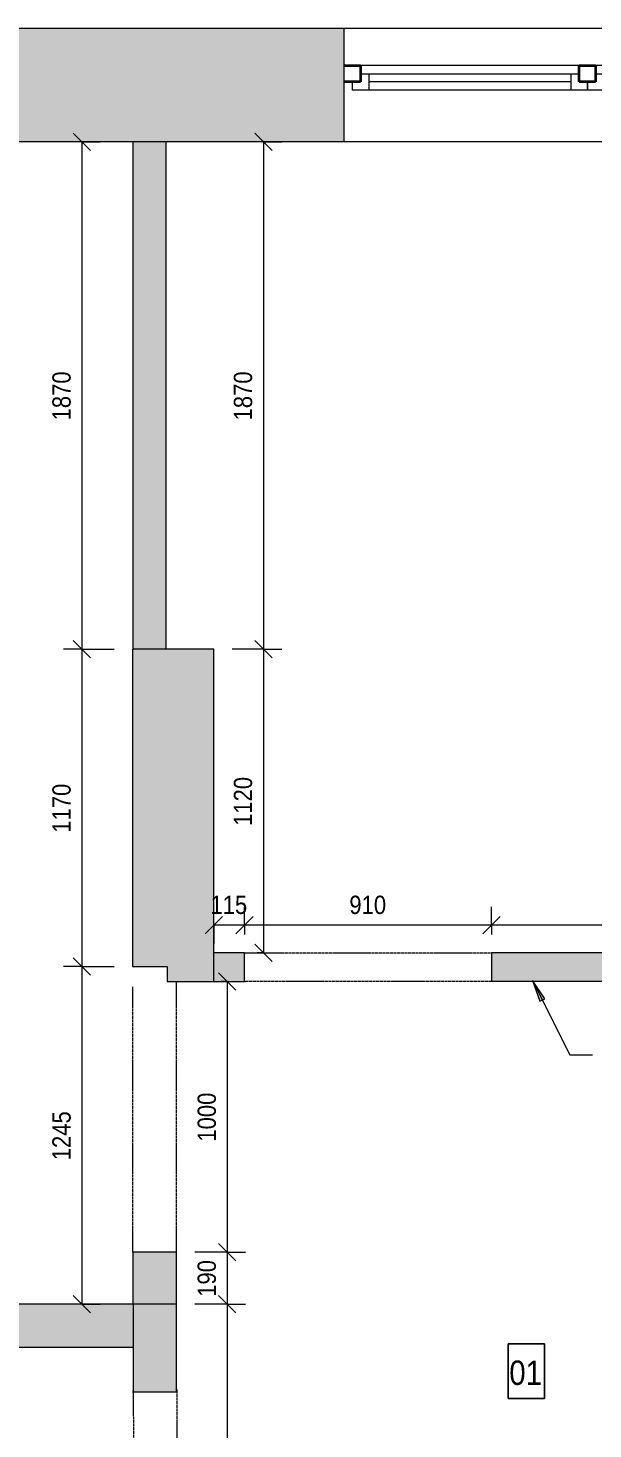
# Model space of a CAD drawing. Header units: millimetres. Extents: x 14838 to 30347, y -17371 to -9527.
# Drawn here: x 21914 to 23996, y -14692 to -9527 of the extents above; entities that cross this region are included whole.
import ezdxf

# ---------------------------------------------------------------- set-up
doc = ezdxf.new("R2010")
doc.units = ezdxf.units.MM
doc.linetypes.add('ADSK_Штрих_ш3 п1_5', pattern=[4.5, 3, -1.5])
for name, color, linetype, lineweight in [('_ Окна', 7, 'Continuous', 35), ('Аннотация', 7, 'Continuous', 9), ('Линии разделители', 7, 'Continuous', 9), ('Марки помещений', 7, 'Continuous', 18), ('Окна', 7, 'Continuous', 20), ('Размеры', 7, 'Continuous', 9), ('Размеры-45', 7, 'Continuous', 9), ('Стены внутренние', 7, 'Continuous', 20)]:
    doc.layers.add(name, color=color, linetype=linetype, lineweight=lineweight)
doc.layers.add('Линии', color=94, linetype='Continuous', lineweight=9, true_color=0x00a600)
doc.styles.add('Century Gothic', font='GOTHIC.TTF', dxfattribs={"width": 0.9, "height": 67.5})
doc.styles.add('Century Gothic_1', font='GOTHIC.TTF', dxfattribs={"width": 0.9, "height": 90})
doc.dimstyles.new('GOT_1_5_округ_до_5', dxfattribs={"dimscale": 304.8, "dimtxt": 70.481358, "dimasz": 0.20876, "dimexe": 0.221457, "dimexo": 0.221457, "dimgap": 0.073819, "dimtad": 1, "dimdec": 0, "dimrnd": 5, "dimdsep": 46, "dimtxsty": 'Century Gothic', "dimblk1": 'OBLIQUE', "dimblk2": 'OBLIQUE', "dimsah": 1, "dimcen": 0.09, "dimazin": 0, "dimtfac": 1, "dimtdec": 4, "dimtix": 1, "dimtmove": 0, "dimatfit": 3, "dimfxl": 1, "dimtvp": 1, "dimtolj": 1, "dimtzin": 0, "dimarcsym": 2})

# ---------------------------------------------------------------- blocks, each defined once
blk = doc.blocks.new('w3 - w3 2-6168632-03_План демонтажа')
at = {"layer": '_ Окна', "lineweight": 9}
for p, q in [((-1100, 18.8), (-1040, 18.8)), ((-1100, -11.2), (-1100, 18.8)), ((-1040, 18.8), (-1040, -41.2)), ((-293.7, 18.8), (-233.7, 18.8)), ((-293.7, -41.2), (-293.7, 18.8)), ((-233.7, 18.8), (-233.7, -11.2)), ((-233.7, 18.8), (-173.7, 18.8)), ((-233.7, -11.2), (-233.7, 18.8)), ((-173.7, 18.8), (-173.7, -41.2)), ((602.7, 18.8), (662.7, 18.8)), ((602.7, -41.2), (602.7, 18.8)), ((662.7, 18.8), (722.7, 18.8)), ((662.7, -11.2), (662.7, 18.8)), ((662.7, 18.8), (662.7, -11.2)), ((722.7, 18.8), (722.7, -41.2)), ((1469, 18.8), (1529, 18.8)), ((1469, -41.2), (1469, 18.8)), ((1529, 18.8), (1529, -11.2)), ((-1070, -11.2), (-1100, -11.2)), ((-1070, -41.2), (-1070, -11.2)), ((-1040, -41.2), (-1070, -41.2)), ((-263.7, -41.2), (-293.7, -41.2)), ((-263.7, -11.2), (-263.7, -41.2)), ((-233.7, -11.2), (-263.7, -11.2)), ((-203.7, -11.2), (-233.7, -11.2)), ((-203.7, -41.2), (-203.7, -11.2)), ((-173.7, -41.2), (-203.7, -41.2)), ((632.7, -41.2), (602.7, -41.2)), ((632.7, -11.2), (632.7, -41.2)), ((662.7, -11.2), (632.7, -11.2)), ((692.7, -11.2), (662.7, -11.2)), ((692.7, -41.2), (692.7, -11.2)), ((722.7, -41.2), (692.7, -41.2)), ((1499, -41.2), (1469, -41.2)), ((1499, -11.2), (1499, -41.2)), ((1529, -11.2), (1499, -11.2))]:
    blk.add_line(p, q, dxfattribs=at)
at = {"layer": '_ Окна'}
for p, q in [((-1130, -11.2), (-1070, -11.2)), ((-1070, -11.2), (-1070, -71.2)), ((-263.7, -11.2), (-203.7, -11.2)), ((-263.7, -71.2), (-263.7, -11.2)), ((-203.7, -11.2), (-203.7, -71.2)), ((632.7, -11.2), (692.7, -11.2)), ((632.7, -71.2), (632.7, -11.2)), ((692.7, -11.2), (692.7, -71.2)), ((1499, -71.2), (1499, -11.2)), ((1499, -11.2), (1559, -11.2)), ((-1070, -71.2), (-1130, -71.2)), ((-203.7, -71.2), (-263.7, -71.2)), ((692.7, -71.2), (632.7, -71.2)), ((1559, -71.2), (1499, -71.2))]:
    blk.add_line(p, q, dxfattribs=at)
at = {"layer": 'Окна', "lineweight": 9}
for p, q in [((-1040, 18.8), (-293.7, 18.8)), ((-173.7, 18.8), (602.7, 18.8)), ((722.7, 18.8), (1469, 18.8)), ((-293.7, -41.2), (-1040, -41.2)), ((602.7, -41.2), (-173.7, -41.2)), ((1469, -41.2), (722.7, -41.2))]:
    blk.add_line(p, q, dxfattribs=at)
at = {"layer": 'Окна'}
for p, q in [((-1040, -11.2), (-293.7, -11.2)), ((-173.7, -11.2), (602.7, -11.2)), ((722.7, -11.2), (1469, -11.2)), ((-1070, -71.2), (-263.7, -71.2)), ((-203.7, -71.2), (632.7, -71.2)), ((692.7, -71.2), (1499, -71.2))]:
    blk.add_line(p, q, dxfattribs=at)
blk = doc.blocks.new('DIMBLOCK1-03_План демонтажа')
at = {"layer": 'Размеры-45'}
for p, q in [((23622.8, -12835), (23622.8, -12767.5)), ((26241.8, -12835), (23622.8, -12835)), ((23622.8, -12835), (23622.8, -12869.6)), ((26241.8, -12835), (26241.8, -12812.5)), ((26241.8, -12835), (26241.8, -12902.5))]:
    blk.add_line(p, q, dxfattribs=at)
at = {"layer": 'Размеры-45', "lineweight": 18}
for p, q in [((23622.8, -12835), (23654.6, -12803.2)), ((26241.8, -12835), (26273.6, -12803.2)), ((23622.8, -12835), (23591, -12866.8)), ((26241.8, -12835), (26210, -12866.8))]:
    blk.add_line(p, q, dxfattribs=at)
at = {"layer": 'Размеры-45', "color": 0, "insert": (24840.6, -12726), "char_height": 67.5, "width": 220.17, "attachment_point": 1, "line_spacing_factor": 0.984502, "style": 'Century Gothic'}
blk.add_mtext('2620', dxfattribs=at)
blk = doc.blocks.new('_Oblique')
at = {"color": 0, "linetype": 'ByBlock', "lineweight": -2}
blk.add_line((-0.5, -0.5), (0.5, 0.5), dxfattribs=at)
blk = doc.blocks.new('DIMBLOCK2-03_План демонтажа')
at = {"layer": 'Размеры-45'}
for p, q in [((22711.8, -12835), (22711.8, -12767.5)), ((23622.8, -12835), (23622.8, -12767.5)), ((23622.8, -12835), (22711.8, -12835)), ((22711.8, -12835), (22711.8, -12869.6)), ((23622.8, -12835), (23622.8, -12869.6))]:
    blk.add_line(p, q, dxfattribs=at)
at = {"layer": 'Размеры-45', "lineweight": 18}
for p, q in [((22711.8, -12835), (22743.6, -12803.2)), ((23622.8, -12835), (23654.6, -12803.2)), ((22711.8, -12835), (22680, -12866.8)), ((23622.8, -12835), (23591, -12866.8))]:
    blk.add_line(p, q, dxfattribs=at)
at = {"layer": 'Размеры-45', "color": 0, "insert": (23098.5, -12726), "char_height": 67.5, "width": 165.128, "attachment_point": 1, "line_spacing_factor": 0.984502, "style": 'Century Gothic'}
blk.add_mtext('910', dxfattribs=at)
blk = doc.blocks.new('DIMBLOCK3-03_План демонтажа')
at = {"layer": 'Размеры-45', "lineweight": 18}
for p, q in [((22598.8, -12835), (22630.6, -12803.2)), ((22711.8, -12835), (22743.6, -12803.2)), ((22598.8, -12835), (22567, -12866.8)), ((22711.8, -12835), (22680, -12866.8))]:
    blk.add_line(p, q, dxfattribs=at)
at = {"layer": 'Размеры-45'}
for p, q in [((22711.8, -12835), (22711.8, -12767.5)), ((22598.8, -12835), (22598.8, -12812.5)), ((22711.8, -12835), (22598.8, -12835)), ((22598.8, -12835), (22598.8, -12902.5)), ((22711.8, -12835), (22711.8, -12869.6))]:
    blk.add_line(p, q, dxfattribs=at)
at = {"layer": 'Размеры-45', "color": 0, "insert": (22586.5, -12726), "char_height": 67.5, "width": 165.128, "attachment_point": 1, "line_spacing_factor": 0.984502, "style": 'Century Gothic'}
blk.add_mtext('115', dxfattribs=at)
blk = doc.blocks.new('DIMBLOCK11-03_План демонтажа')
at = {"layer": 'Размеры-45', "lineweight": 18}
for p, q in [((22648.1, -13042.1), (22616.3, -13010.3)), ((22648.1, -13042.1), (22680, -13074)), ((22648.1, -14040.1), (22616.3, -14008.3)), ((22648.1, -14040.1), (22680, -14072))]:
    blk.add_line(p, q, dxfattribs=at)
at = {"layer": 'Размеры-45'}
for p, q in [((22648.1, -13042.1), (22625.6, -13042.1)), ((22648.1, -13042.1), (22648.1, -14040.1)), ((22648.1, -13042.1), (22715.6, -13042.1)), ((22648.1, -14040.1), (22528.5, -14040.1)), ((22648.1, -14040.1), (22715.6, -14040.1))]:
    blk.add_line(p, q, dxfattribs=at)
at = {"layer": 'Размеры-45', "color": 0, "insert": (22539.1, -13632.9), "char_height": 67.5, "width": 220.17, "attachment_point": 1, "rotation": 90, "line_spacing_factor": 0.984502, "style": 'Century Gothic'}
blk.add_mtext('1000', dxfattribs=at)
blk = doc.blocks.new('DIMBLOCK12-03_План демонтажа')
at = {"layer": 'Размеры-45'}
for p, q in [((22648.1, -14040.1), (22528.5, -14040.1)), ((22648.1, -14040.1), (22648.1, -14232.1)), ((22648.1, -14040.1), (22715.6, -14040.1)), ((22648.1, -14232.1), (22528.5, -14232.1)), ((22648.1, -14232.1), (22715.6, -14232.1))]:
    blk.add_line(p, q, dxfattribs=at)
at = {"layer": 'Размеры-45', "lineweight": 18}
for p, q in [((22648.1, -14040.1), (22616.3, -14008.3)), ((22648.1, -14040.1), (22680, -14072)), ((22648.1, -14232.1), (22616.3, -14200.3)), ((22648.1, -14232.1), (22680, -14264))]:
    blk.add_line(p, q, dxfattribs=at)
at = {"layer": 'Размеры-45', "color": 0, "insert": (22539.1, -14204.9), "char_height": 67.5, "width": 165.128, "attachment_point": 1, "rotation": 90, "line_spacing_factor": 0.984502, "style": 'Century Gothic'}
blk.add_mtext('190', dxfattribs=at)
blk = doc.blocks.new('DIMBLOCK13-03_План демонтажа')
at = {"layer": 'Размеры-45', "lineweight": 18}
for p, q in [((22648.1, -14232.1), (22616.3, -14200.3)), ((22648.1, -14232.1), (22680, -14264)), ((22648.1, -16260.1), (22616.3, -16228.3)), ((22648.1, -16260.1), (22680, -16292))]:
    blk.add_line(p, q, dxfattribs=at)
at = {"layer": 'Размеры-45'}
for p, q in [((22648.1, -14232.1), (22528.5, -14232.1)), ((22648.1, -14232.1), (22648.1, -16260.1)), ((22648.1, -14232.1), (22715.6, -14232.1)), ((22648.1, -16260.1), (22625.6, -16260.1)), ((22648.1, -16260.1), (22715.6, -16260.1))]:
    blk.add_line(p, q, dxfattribs=at)
at = {"layer": 'Размеры-45', "color": 0, "insert": (22539.1, -15337.9), "char_height": 67.5, "width": 220.17, "attachment_point": 1, "rotation": 90, "line_spacing_factor": 0.984502, "style": 'Century Gothic'}
blk.add_mtext('2030', dxfattribs=at)
blk = doc.blocks.new('Марка_Помещение_Номер - Номер-4743664-03_План демонтажа')
at = {"layer": 'Марки помещений'}
for p, q in [((-1.48, 2.76), (-1.48, 7.26)), ((-1.48, 7.26), (1.49, 7.26)), ((1.49, 7.26), (-1.48, 7.26)), ((-1.48, 7.26), (-1.48, 2.76)), ((1.49, 7.26), (1.49, 2.76)), ((1.49, 2.76), (1.49, 7.26)), ((1.49, 2.76), (-1.48, 2.76)), ((-1.48, 2.76), (1.49, 2.76))]:
    blk.add_line(p, q, dxfattribs=at)
blk = doc.blocks.new('DIMBLOCK25-03_План демонтажа')
at = {"layer": 'Размеры-45', "lineweight": 18}
for p, q in [((22781.8, -9947.1), (22749.9, -9915.3)), ((22781.8, -9947.1), (22813.6, -9979)), ((22781.8, -11817.1), (22749.9, -11785.3)), ((22781.8, -11817.1), (22813.6, -11849))]:
    blk.add_line(p, q, dxfattribs=at)
at = {"layer": 'Размеры-45'}
for p, q in [((22781.8, -9947.1), (22759.3, -9947.1)), ((22781.8, -9947.1), (22781.8, -11817.1)), ((22781.8, -9947.1), (22849.3, -9947.1)), ((22781.8, -11817.1), (22666.3, -11817.1)), ((22781.8, -11817.1), (22849.3, -11817.1))]:
    blk.add_line(p, q, dxfattribs=at)
at = {"layer": 'Размеры-45', "color": 0, "insert": (22672.7, -10973.9), "char_height": 67.5, "width": 220.17, "attachment_point": 1, "rotation": 90, "line_spacing_factor": 0.984502, "style": 'Century Gothic'}
blk.add_mtext('1870', dxfattribs=at)
blk = doc.blocks.new('DIMBLOCK26-03_План демонтажа')
at = {"layer": 'Размеры-45'}
for p, q in [((22781.8, -11817.1), (22666.3, -11817.1)), ((22781.8, -11817.1), (22781.8, -12937.1)), ((22781.8, -11817.1), (22849.3, -11817.1)), ((22781.8, -12937.1), (22759.3, -12937.1)), ((22781.8, -12937.1), (22849.3, -12937.1))]:
    blk.add_line(p, q, dxfattribs=at)
at = {"layer": 'Размеры-45', "lineweight": 18}
for p, q in [((22781.8, -11817.1), (22749.9, -11785.3)), ((22781.8, -11817.1), (22813.6, -11849)), ((22781.8, -12937.1), (22749.9, -12905.3)), ((22781.8, -12937.1), (22813.6, -12969))]:
    blk.add_line(p, q, dxfattribs=at)
at = {"layer": 'Размеры-45', "color": 0, "insert": (22672.7, -12468.9), "char_height": 67.5, "width": 220.17, "attachment_point": 1, "rotation": 90, "line_spacing_factor": 0.984502, "style": 'Century Gothic'}
blk.add_mtext('1120', dxfattribs=at)
blk = doc.blocks.new('DIMBLOCK32-03_План демонтажа')
at = {"layer": 'Размеры-45', "lineweight": 18}
for p, q in [((22112.8, -9947.1), (22081, -9915.3)), ((22112.8, -9947.1), (22144.7, -9979)), ((22112.8, -11817.1), (22081, -11785.3)), ((22112.8, -11817.1), (22144.7, -11849))]:
    blk.add_line(p, q, dxfattribs=at)
at = {"layer": 'Размеры-45'}
for p, q in [((22112.8, -9947.1), (22090.3, -9947.1)), ((22112.8, -9947.1), (22112.8, -11817.1)), ((22112.8, -9947.1), (22180.3, -9947.1)), ((22112.8, -11817.1), (22045.3, -11817.1)), ((22112.8, -11817.1), (22231.3, -11817.1))]:
    blk.add_line(p, q, dxfattribs=at)
at = {"layer": 'Размеры-45', "color": 0, "insert": (22003.8, -10973.9), "char_height": 67.5, "width": 220.17, "attachment_point": 1, "rotation": 90, "line_spacing_factor": 0.984502, "style": 'Century Gothic'}
blk.add_mtext('1870', dxfattribs=at)
blk = doc.blocks.new('DIMBLOCK33-03_План демонтажа')
at = {"layer": 'Размеры-45'}
for p, q in [((22112.8, -11817.1), (22045.3, -11817.1)), ((22112.8, -11817.1), (22112.8, -12987.5)), ((22112.8, -11817.1), (22231.3, -11817.1)), ((22112.8, -12987.5), (22045.3, -12987.5)), ((22112.8, -12987.5), (22231.3, -12987.5))]:
    blk.add_line(p, q, dxfattribs=at)
at = {"layer": 'Размеры-45', "lineweight": 18}
for p, q in [((22112.8, -11817.1), (22081, -11785.3)), ((22112.8, -11817.1), (22144.7, -11849)), ((22112.8, -12987.5), (22081, -12955.7)), ((22112.8, -12987.5), (22144.7, -13019.3))]:
    blk.add_line(p, q, dxfattribs=at)
at = {"layer": 'Размеры-45', "color": 0, "insert": (22003.8, -12494), "char_height": 67.5, "width": 220.17, "attachment_point": 1, "rotation": 90, "line_spacing_factor": 0.984502, "style": 'Century Gothic'}
blk.add_mtext('1170', dxfattribs=at)
blk = doc.blocks.new('DIMBLOCK34-03_План демонтажа')
at = {"layer": 'Размеры-45', "lineweight": 18}
for p, q in [((22112.8, -12987.5), (22081, -12955.7)), ((22112.8, -12987.5), (22144.7, -13019.3)), ((22112.8, -14232.1), (22081, -14200.3)), ((22112.8, -14232.1), (22144.7, -14264))]:
    blk.add_line(p, q, dxfattribs=at)
at = {"layer": 'Размеры-45'}
for p, q in [((22112.8, -12987.5), (22045.3, -12987.5)), ((22112.8, -12987.5), (22112.8, -14232.1)), ((22112.8, -12987.5), (22231.3, -12987.5)), ((22112.8, -14232.1), (22090.3, -14232.1)), ((22112.8, -14232.1), (22180.3, -14232.1))]:
    blk.add_line(p, q, dxfattribs=at)
at = {"layer": 'Размеры-45', "color": 0, "insert": (22003.8, -13701.5), "char_height": 67.5, "width": 220.17, "attachment_point": 1, "rotation": 90, "line_spacing_factor": 0.984502, "style": 'Century Gothic'}
blk.add_mtext('1245', dxfattribs=at)

msp = doc.modelspace()

# ---------------------------------------------------------------- hatches: boundary and pattern name
at = {"layer": 'Аннотация'}
msp.add_hatch(color=256, dxfattribs=at).paths.add_polyline_path([(23773.6, -13038.2), (23800.3, -13115.4), (23819.4, -13105.9)])
at = {"layer": 'Стены внутренние', "true_color": 0xcacaca}
h = msp.add_hatch(color=9, dxfattribs=at)
h.paths.add_polyline_path([(26491.8, -9947.1), (26491.8, -9527.1), (25768.8, -9527.1), (25768.8, -9947.1)])
h.paths.add_polyline_path([(23079.8, -9947.1), (23079.8, -9527.1), (21825.6, -9527.1), (21825.6, -9947.1), (22162.9, -9947.1)])
h.paths.add_polyline_path([(19565.6, -9947.1), (19565.6, -9527.1), (18411.8, -9527.1), (18411.8, -9947.1)])
at = {"layer": 'Стены внутренние', "true_color": 0xd37e7e}
for points in [[(22423.8, -11817.1), (22423.8, -9947.1), (22300.8, -9947.1), (22300.8, -11817.1)], [(22301, -14232.1), (22461, -14232.1), (22461, -14040.1), (22301, -14040.1)]]:
    msp.add_hatch(color=23, dxfattribs=at).paths.add_polyline_path(points)
at = {"layer": 'Стены внутренние', "true_color": 0xcacaca}
for points in [[(22598.8, -13042.1), (22598.8, -11817.1), (22298.8, -11817.1), (22298.9, -12987.5), (22426.5, -12987.5), (22426.5, -13042.1)], [(21243.8, -14390.1), (22301.5, -14390.1), (22301, -14232.1), (21243.8, -14232.1)], [(22301.5, -14555.1), (22461.5, -14555.1), (22461.5, -14232.1), (22301.5, -14232.1)]]:
    msp.add_hatch(color=9, dxfattribs=at).paths.add_polyline_path(points)
at = {"layer": 'Стены внутренние', "true_color": 0xd37e7e}
h = msp.add_hatch(color=23, dxfattribs=at)
h.paths.add_polyline_path([(26241.8, -13042.1), (26241.8, -12937.1), (23622.8, -12937.1), (23622.8, -13042.1)])
h.paths.add_polyline_path([(22711.8, -13042.1), (22711.8, -12937.1), (22598.8, -12937.1), (22598.8, -13042.1)])

# ---------------------------------------------------------------- linework, layer by layer
at = {"layer": 'Аннотация'}
for p, q in [((23773.6, -13038.2), (23800.3, -13115.4)), ((23819.4, -13105.9), (23773.6, -13038.2)), ((23773.6, -13038.2), (23911, -13313)), ((23800.3, -13115.4), (23819.4, -13105.9)), ((23911, -13313), (23994.1, -13313))]:
    msp.add_line(p, q, dxfattribs=at)
at = {"layer": 'Линии', "color": 7, "linetype": 'ADSK_Штрих_ш3 п1_5'}
for p, q in [((22711.8, -12937.1), (23622.8, -12937.1)), ((23622.8, -13042.1), (22711.8, -13042.1)), ((22301, -14550.1), (22312, -15332.5)), ((22464, -15330.1), (22464, -14545.1))]:
    msp.add_line(p, q, dxfattribs=at)
at = {"layer": 'Линии', "color": 7, "lineweight": 20}
for p, q in [((22298.8, -12987.5), (22426.5, -12987.5)), ((22426.5, -12987.5), (22426.5, -13042.1))]:
    msp.add_line(p, q, dxfattribs=at)
at = {"layer": 'Линии разделители', "linetype": 'ADSK_Штрих_ш3 п1_5'}
for p, q in [((22301, -14040.1), (22301, -13062.1)), ((22461.5, -14040.1), (22461.5, -13042.1))]:
    msp.add_line(p, q, dxfattribs=at)
at = {"layer": 'Стены внутренние'}
for p, q in [((18411.8, -9527.1), (26491.8, -9527.1)), ((23079.8, -9947.1), (23079.8, -9527.1)), ((26491.8, -9947.1), (18411.8, -9947.1)), ((22300.8, -9947.1), (22300.8, -11817.1)), ((22423.8, -11817.1), (22423.8, -9947.1)), ((22598.8, -11817.1), (22298.8, -11817.1)), ((22298.8, -11817.1), (22298.8, -12987.5)), ((22598.8, -13042.1), (22598.8, -11817.1)), ((22711.8, -12937.1), (22598.8, -12937.1)), ((22711.8, -13042.1), (22711.8, -12937.1)), ((26241.8, -12937.1), (23622.8, -12937.1)), ((23622.8, -12937.1), (23622.8, -13042.1)), ((22426.5, -13042.1), (22711.8, -13042.1)), ((26491.8, -13042.1), (23622.8, -13042.1)), ((22461, -14040.1), (22301, -14040.1)), ((22301, -14040.1), (22301, -14232.1)), ((22461, -14232.1), (22461, -14040.1)), ((22461.5, -14232.1), (21088.8, -14232.1)), ((22301.5, -14232.1), (22301.5, -14555.1)), ((22461.5, -14555.1), (22461.5, -14232.1)), ((21243.8, -14390.1), (22301.5, -14390.1)), ((22301.5, -14555.1), (22461.5, -14555.1))]:
    msp.add_line(p, q, dxfattribs=at)

# ---------------------------------------------------------------- block references
at = {"layer": 'Марки помещений', "xscale": 44.99999999999998, "yscale": 44.99999999999998, "zscale": 44.99999999999998}
msp.add_blockref('Марка_Помещение_Номер - Номер-4743664-03_План демонтажа', (23750.9, -14704.5), dxfattribs=at)
at = {"layer": 'Окна', "rotation": 180}
msp.add_blockref('w3 - w3 2-6168632-03_План демонтажа', (24638.8, -9737.1), dxfattribs=at)

# ---------------------------------------------------------------- texts
at = {"layer": 'Марки помещений', "lineweight": 9, "insert": (23688.1, -14439.8), "char_height": 90, "width": 155.848, "attachment_point": 1, "style": 'Century Gothic_1'}
msp.add_mtext('01', dxfattribs=at)

# ---------------------------------------------------------------- dimensions: what is measured, and where the dimension line sits
at = {"layer": 'Размеры'}
for base, p1, p2, angle, override, picture, middle in [((22112.8, -11817.1), (22157.8, -9947.1), (22298.8, -11817.1), 90, {"dimpost": '<>', "dimfxl": 1875.306441}, 'DIMBLOCK32-03_План демонтажа', (22054.9, -10882.1)), ((22781.8, -11817.1), (22826.8, -9947.1), (22598.8, -11817.1), 90, {"dimpost": '<>', "dimfxl": 1883.840393}, 'DIMBLOCK25-03_План демонтажа', (22723.8, -10882.1)), ((22112.8, -12987.5), (22298.8, -11817.1), (22298.8, -12987.5), 90, {"dimpost": '<>', "dimfxl": 1170.341377}, 'DIMBLOCK33-03_План демонтажа', (22054.9, -12402.3)), ((22781.8, -12937.1), (22598.8, -11817.1), (22826.8, -12937.1), 90, {"dimpost": '<>', "dimfxl": 1142.958715}, 'DIMBLOCK26-03_План демонтажа', (22723.8, -12377.1)), ((22711.8, -12835), (23622.8, -12937.1), (22711.8, -12937.1), 0, {"dimpost": '<>', "dimfxl": 911}, 'DIMBLOCK2-03_План демонтажа', (23167.3, -12777)), ((23622.8, -12835), (26241.8, -12880), (23622.8, -12937.1), 0, {"dimpost": '<>', "dimfxl": 2619.623785}, 'DIMBLOCK1-03_План демонтажа', (24932.3, -12777)), ((22112.8, -14232.1), (22298.8, -12987.5), (22157.8, -14232.1), 90, {"dimpost": '<>', "dimfxl": 1252.616996}, 'DIMBLOCK34-03_План демонтажа', (22054.9, -13609.8)), ((22648.1, -14040.1), (22693.1, -13042.1), (22461, -14040.1), 90, {"dimpost": '<>', "dimfxl": 1024.630488}, 'DIMBLOCK11-03_План демонтажа', (22590.2, -13541.1)), ((22648.1, -14232.1), (22461, -14040.1), (22461, -14232.1), 90, {"dimpost": '<>', "dimfxl": 192}, 'DIMBLOCK12-03_План демонтажа', (22590.2, -14136.1)), ((22648.1, -16260.1), (22461, -14232.1), (22693.1, -16260.1), 90, {"dimpost": '<>', "dimfxl": 2041.236791}, 'DIMBLOCK13-03_План демонтажа', (22590.2, -15246.1))]:
    dim = msp.add_linear_dim(base=base, p1=p1, p2=p2, angle=angle, dimstyle='GOT_1_5_округ_до_5', override=override, dxfattribs=at)
    dim.commit()
    dim.dimension.update_dxf_attribs({"geometry": picture, "text_midpoint": middle})
dim = msp.add_linear_dim(base=(22598.8, -12835), p1=(22711.8, -12937.1), p2=(22598.8, -12880), dimstyle='GOT_1_5_округ_до_5', override={"dimpost": '<>', "dimfxl": 126.63639}, dxfattribs=at)
dim.commit()
dim.dimension.update_dxf_attribs({"geometry": 'DIMBLOCK3-03_План демонтажа', "text_midpoint": (22655.3, -12777.9)})

doc.saveas('drawing.dxf')
